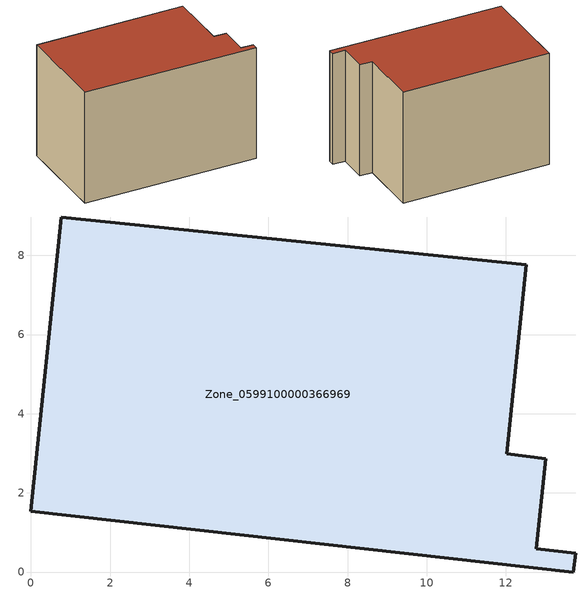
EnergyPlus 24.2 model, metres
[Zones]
Zone_0599100000366969
 floor ground (C_G): 0,1.53 0.77,8.97 12.51,7.77 12.02,2.98 13.01,2.87 12.77,0.59 13.76,0.47 13.71,0 z0
 wall outside (C_F): 13.01,2.87 12.02,2.98 12.51,7.77 0.77,8.97 0,1.53 13.71,0 13.76,0.47 12.77,0.59 13.01,2.87 z0:9.23
 roof outside (C_R): 12.51,7.77 0.77,8.97 0,1.53 13.71,0 13.76,0.47 12.77,0.59 13.01,2.87 12.02,2.98 z9.23
[BUILDING]
Pand.0599100000366969: North Axis=0; Terrain=City; Loads Convergence Tolerance Value=0.04; Temperature Convergence Tolerance Value=0.4; Solar Distribution=FullExterior; Maximum Number of Warmup Days=25; Minimum Number of Warmup Days=1
[Site:Location]
Rotterdam.The.Hague.AP_ZH_NLD Design_Conditions: Latitude=51.96; Longitude=4.45; Time Zone=1; Elevation=-4.5
[SITE:GROUNDTEMPERATURE:BUILDINGSURFACE]
18, 18, 18, 18, 18, 18, 18, 18, 18, 18, 18, 18
[MATERIAL] Thermal Absorptance=0.9; Solar Absorptance=0.7; Visible Absorptance=0.7
Name | Roughness | Thickness | Conductivity | Density | Specific Heat
G.TI.1992-2005 | MediumSmooth | 0.15 | 0.06 | 540 | 1210
F.TI.1992-2005 | Rough | 0.3 | 0.12 | 1920 | 840
R.TI.1992-2005 | MediumRough | 0.2 | 0.08 | 1500 | 1000
[CONSTRUCTION]
C_G: G.TI.1992-2005
C_F: F.TI.1992-2005
C_R: R.TI.1992-2005
[ZONE]
Zone_0599100000366969: Type=1; Multiplier=1; Ceiling Height=Autocalculate; Volume=Autocalculate; Floor Area=autocalculate; Part of Total Floor Area=Yes
[ZONEINFILTRATION:DESIGNFLOWRATE]
Infil_Zone_0599100000366969: Zone or ZoneList or Space or SpaceList=Zone_0599100000366969; Schedule=AlwaysOn; Design Flow Rate Calculation Method=Flow/Area; Flow Rate per Floor Area=0.0015; Constant Term Coefficient=1; Temperature Term Coefficient=0; Velocity Term Coefficient=0; Velocity Squared Term Coefficient=0
[HVACTEMPLATE:ZONE:IDEALLOADSAIRSYSTEM]
Zone_0599100000366969: Maximum Heating Supply Air Temperature=50; Minimum Cooling Supply Air Temperature=13; Maximum Heating Supply Air Humidity Ratio=0.0156; Minimum Cooling Supply Air Humidity Ratio=0.0077; Heating Limit=NoLimit; Cooling Limit=NoLimit; Dehumidification Control Type=ConstantSensibleHeatRatio; Cooling Sensible Heat Ratio=0.7; Dehumidification Setpoint=60; Humidification Control Type=None; Humidification Setpoint=30; Outdoor Air Method=None; Outdoor Air Flow Rate per Person=0.00944; Outdoor Air Flow Rate per Zone Floor Area=0; Outdoor Air Flow Rate per Zone=0; Demand Controlled Ventilation Type=None; Outdoor Air Economizer Type=NoEconomizer; Heat Recovery Type=None; Sensible Heat Recovery Effectiveness=0.7; Latent Heat Recovery Effectiveness=0.65
[ZONECONTROL:THERMOSTAT]
ThermostatControl_Zone_0599100000366969: Zone or ZoneList=Zone_0599100000366969; Control Type Schedule=DualSetpointControlType; Control 1=Thermostat_Zone_0599100000366969; Temperature Difference Between Cutout And Setpoint=0
[THERMOSTATSETPOINT:DUALSETPOINT]
Thermostat_Zone_0599100000366969: Heating Setpoint Temperature Schedule=HeatingSetpoint_Zone_0599100000366969; Cooling Setpoint Temperature Schedule=CoolingSetpoint_Zone_0599100000366969
[SCHEDULE:COMPACT]
HeatingSetpoint_Zone_0599100000366969: Through: 12/31, For: AllDays, Until: 24:00, 21
CoolingSetpoint_Zone_0599100000366969: Through: 12/31, For: AllDays, Until: 24:00, 24
DualSetpointControlType: Through: 12/31, For: AllDays, Until: 24:00, 4
AlwaysOn: Through: 12/31, For: AllDays, Until: 24:00, 1
